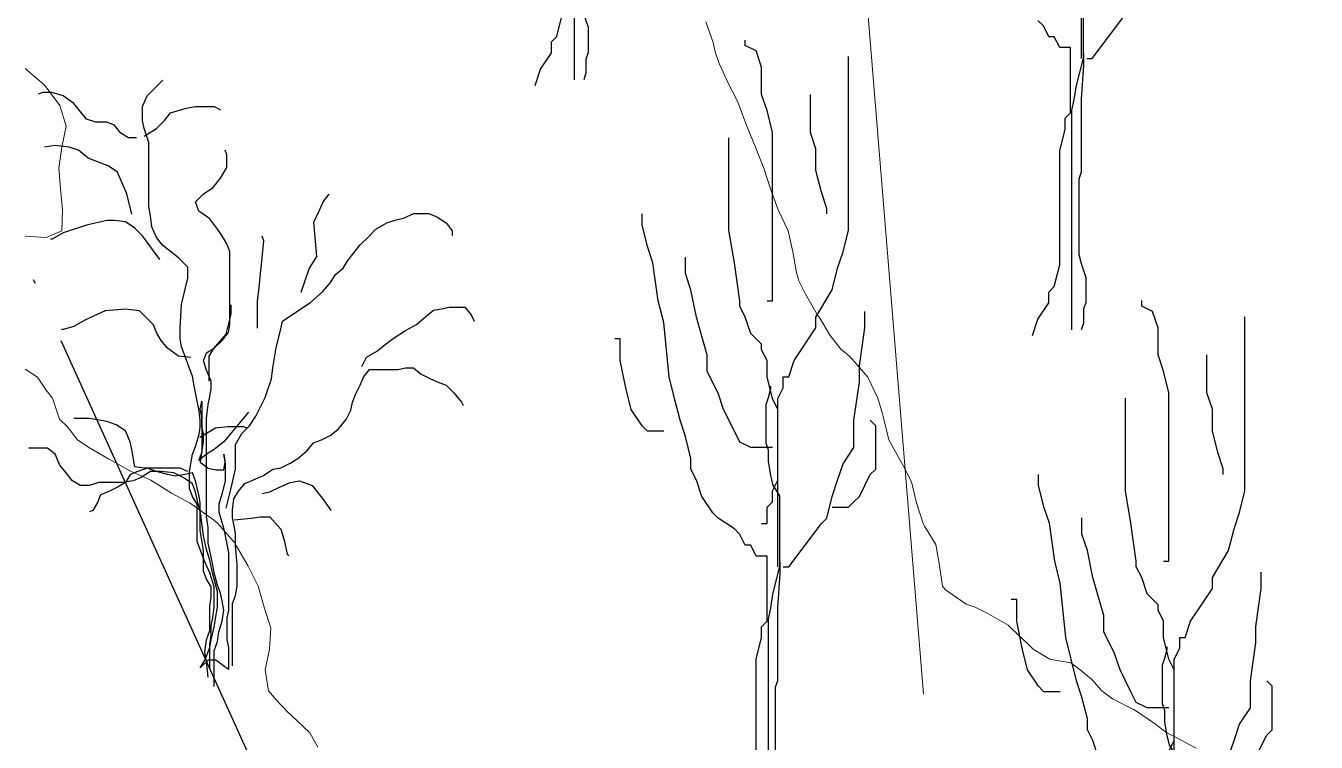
# Model space of a CAD drawing. Header units: centimetres. Extents: x 0 to 642158, y -847 to 649707.
# Drawn here: x 617069.76 to 617100.62, y 620941.52 to 620958.65 of the extents above; entities that cross this region are included whole.
import ezdxf

# ---------------------------------------------------------------- set-up
doc = ezdxf.new("R2010")
doc.units = ezdxf.units.CM
doc.header["$MEASUREMENT"] = 0
doc.linetypes.add('ACAD_ISO04W100', pattern=[30, 24, -3, 0, -3])
doc.layers.add('MEV_construction', color=30, linetype='Continuous', lineweight=15, plot=False)
doc.layers.add('MEV_schema paysager_Ha', color=7, linetype='Continuous', lineweight=25, transparency=0.13)
doc.layers.add('MEV_vegetal_V', color=7, linetype='Continuous', lineweight=25)
doc.layers.add('WAL_topographie 0.5', color=253, linetype='Continuous', lineweight=20)
picture_1 = doc.add_image_def('image2.png', size_in_pixel=(6614, 11023))

# ---------------------------------------------------------------- blocks, each defined once
blk = doc.blocks.new('legende vegetal')
at = {"linetype": 'ACAD_ISO04W100', "ltscale": 0.5}
blk.add_lwpolyline([(617100.411, 620884.99), (617067.216, 620958.2)], dxfattribs=at)
at = {"layer": 'MEV_vegetal_V'}
for points in [[(617081.843, 620957.033), (617081.973, 620957.423), (617082.233, 620957.813), (617082.233, 620958.072), (617082.362, 620958.202), (617082.492, 620958.722)], [(617082.786, 620957.168), (617082.786, 620962.41), (617082.841, 620962.683), (617082.895, 620963.01), (617083.06, 620963.666), (617083.06, 620965.358), (617082.895, 620965.631), (617082.841, 620965.849), (617082.786, 620966.177), (617082.786, 620966.45), (617082.731, 620966.614), (617082.731, 620967.542), (617082.786, 620967.706), (617082.841, 620967.924), (617082.841, 620967.979)], [(617094.906, 620957.677), (617094.906, 620961.444), (617094.776, 620961.703), (617094.646, 620962.223), (617094.646, 620962.613), (617094.516, 620962.872), (617094.516, 620963.002), (617094.256, 620963.262), (617094.127, 620963.652), (617093.996, 620963.911), (617093.996, 620964.041), (617093.867, 620964.95), (617093.737, 620965.73), (617093.737, 620967.938)], [(617093.737, 620951.053), (617093.867, 620951.443), (617094.127, 620951.832), (617094.127, 620952.092), (617094.256, 620952.222), (617094.386, 620952.741), (617094.386, 620955.469), (617094.516, 620955.989), (617094.516, 620956.248), (617094.646, 620956.378), (617094.646, 620957.937), (617094.386, 620957.937), (617094.256, 620958.196), (617094.127, 620958.196), (617093.996, 620958.456), (617093.867, 620958.586)], [(617083.06, 620963.775), (617083.06, 620963.502), (617083.005, 620962.683), (617083.005, 620960.936), (617082.95, 620960.772), (617082.95, 620958.97), (617083.005, 620958.752), (617083.06, 620958.588), (617083.114, 620958.424), (617083.114, 620957.824), (617083.06, 620957.66), (617083.06, 620957.332), (617083.005, 620957.168)], [(617095.036, 620957.677), (617095.166, 620957.677), (617095.946, 620958.716), (617096.075, 620958.846), (617096.205, 620959.365), (617096.335, 620959.755), (617096.465, 620960.145), (617096.725, 620960.534), (617096.725, 620961.184), (617096.855, 620962.093), (617096.855, 620962.483), (617096.985, 620963.392), (617096.985, 620963.782)], [(617094.68, 620951.188), (617094.68, 620956.43), (617094.735, 620956.703), (617094.789, 620957.03), (617094.953, 620957.686), (617094.953, 620959.378), (617094.789, 620959.651), (617094.735, 620959.869), (617094.68, 620960.197), (617094.68, 620960.47), (617094.625, 620960.634), (617094.625, 620961.562), (617094.68, 620961.726), (617094.735, 620961.944), (617094.735, 620961.999)], [(617087.388, 620951.884), (617087.518, 620951.884), (617087.518, 620955.91), (617087.388, 620956.43), (617087.258, 620956.82), (617087.258, 620957.469), (617087.128, 620957.858), (617086.868, 620957.988), (617086.868, 620958.118)], [(617087.258, 620946.559), (617087.388, 620946.559), (617087.388, 620946.948), (617087.518, 620947.078), (617087.518, 620947.338), (617087.648, 620947.598), (617087.648, 620949.546), (617087.777, 620949.806), (617087.777, 620950.065), (617087.908, 620950.065), (617088.038, 620950.455), (617088.557, 620951.234), (617088.557, 620951.494), (617088.947, 620952.144), (617089.077, 620952.663), (617089.207, 620953.053), (617089.337, 620953.572), (617089.337, 620957.728)], [(617094.953, 620957.795), (617094.953, 620957.521), (617094.899, 620956.703), (617094.899, 620954.956), (617094.844, 620954.792), (617094.844, 620952.99), (617094.899, 620952.772), (617094.953, 620952.608), (617095.008, 620952.444), (617095.008, 620951.843), (617094.953, 620951.68), (617094.953, 620951.352), (617094.899, 620951.188)], [(617074.062, 620943.108), (617074.062, 620943.667), (617074.099, 620943.89), (617074.099, 620944.114), (617074.136, 620944.3), (617074.173, 620944.561), (617074.173, 620945.046), (617074.062, 620945.381), (617073.949, 620945.642), (617073.838, 620945.94), (617073.763, 620946.127), (617073.763, 620947.021), (617073.651, 620947.208), (617073.577, 620947.394), (617073.577, 620947.804), (617073.651, 620948.214), (617073.726, 620948.401), (617073.801, 620948.661), (617073.838, 620948.848), (617073.838, 620949.034), (617073.801, 620949.295), (617073.763, 620949.482), (617073.688, 620949.854), (617073.651, 620950.078), (617073.577, 620950.264), (617073.502, 620950.488), (617073.39, 620950.786), (617073.353, 620950.973), (617073.353, 620951.234), (617073.39, 620951.793), (617073.465, 620952.128), (617073.539, 620952.426), (617073.539, 620952.687), (617073.316, 620952.911), (617073.129, 620953.06), (617072.943, 620953.209), (617072.794, 620953.396), (617072.682, 620953.656), (617072.644, 620953.917), (617072.607, 620954.141), (617072.607, 620955.669), (617072.495, 620956.005), (617072.458, 620956.191), (617072.458, 620956.526), (617072.57, 620956.787), (617072.794, 620957.011), (617072.943, 620957.16)], [(617072.309, 620955.781), (617072.122, 620955.781), (617071.936, 620955.893), (617071.787, 620956.079), (617071.601, 620956.154), (617071.339, 620956.154), (617071.116, 620956.228), (617070.817, 620956.601), (617070.556, 620956.787), (617070.295, 620956.862), (617070.072, 620956.862), (617069.959, 620956.825)], [(617088.817, 620953.962), (617088.817, 620954.092), (617088.687, 620954.482), (617088.557, 620955.001), (617088.557, 620955.521), (617088.427, 620955.91), (617088.427, 620956.82)], [(617072.495, 620955.818), (617072.794, 620956.005), (617072.98, 620956.191), (617073.129, 620956.377), (617073.502, 620956.489), (617073.726, 620956.526), (617074.173, 620956.526), (617074.322, 620956.452)], [(617072.197, 620953.955), (617072.085, 620954.439), (617071.862, 620954.961), (617071.638, 620955.11), (617071.339, 620955.222), (617071.153, 620955.296), (617070.929, 620955.483), (617070.706, 620955.557), (617070.37, 620955.595), (617070.109, 620955.557)], [(617087.648, 620945.52), (617087.648, 620949.286), (617087.518, 620949.546), (617087.388, 620950.065), (617087.388, 620950.455), (617087.258, 620950.715), (617087.258, 620950.845), (617086.998, 620951.104), (617086.868, 620951.494), (617086.738, 620951.754), (617086.738, 620951.884), (617086.608, 620952.793), (617086.478, 620953.572), (617086.478, 620955.78)], [(617074.173, 620942.66), (617074.173, 620943.518), (617074.248, 620943.741), (617074.285, 620943.965), (617074.36, 620944.226), (617074.397, 620944.487), (617074.36, 620944.711), (617074.322, 620944.897), (617074.248, 620945.083), (617074.173, 620945.381), (617074.136, 620945.568), (617074.062, 620945.903), (617074.024, 620946.089), (617074.024, 620946.462), (617073.987, 620946.723), (617073.987, 620949.072), (617074.024, 620949.407), (617074.062, 620949.593), (617074.099, 620949.78), (617074.099, 620949.966), (617073.987, 620950.227), (617073.912, 620950.451), (617073.987, 620950.637), (617074.173, 620950.749), (617074.36, 620950.935), (617074.509, 620951.122), (617074.546, 620951.308), (617074.546, 620953.06), (617074.472, 620953.246), (617074.36, 620953.433), (617074.211, 620953.656), (617074.062, 620953.843), (617073.801, 620954.029), (617073.726, 620954.253), (617073.912, 620954.439), (617074.136, 620954.588), (617074.322, 620954.812), (617074.472, 620955.073), (617074.472, 620955.371), (617074.434, 620955.483)], [(617076.25, 620952.088), (617076.437, 620952.647), (617076.623, 620952.945), (617076.549, 620953.765), (617076.698, 620954.063), (617076.773, 620954.25), (617076.922, 620954.436)], [(617074.457, 620946.923), (617074.569, 620947.37), (617074.681, 620947.855), (617074.681, 620948.451), (617074.83, 620948.712), (617075.016, 620948.898), (617075.166, 620949.122), (617075.389, 620949.569), (617075.538, 620950.017), (617075.576, 620950.278), (617075.65, 620950.762), (617075.762, 620951.21), (617075.8, 620951.396), (617076.023, 620951.545), (617076.471, 620951.843), (617076.769, 620952.104), (617076.955, 620952.328), (617077.067, 620952.514), (617077.253, 620952.663), (617077.366, 620952.85), (617077.515, 620953.036), (617077.664, 620953.222), (617077.85, 620953.409), (617078.037, 620953.595), (617078.298, 620953.744), (617078.521, 620953.819), (617078.708, 620953.856), (617078.932, 620953.968), (617079.305, 620953.968), (617079.491, 620953.893), (617079.715, 620953.744), (617079.864, 620953.558), (617079.864, 620953.446)], [(617087.128, 620940.584), (617087.128, 620943.312), (617087.258, 620943.831), (617087.258, 620944.091), (617087.388, 620944.221), (617087.388, 620945.779), (617087.128, 620945.779), (617086.998, 620946.039), (617086.868, 620946.039), (617086.738, 620946.299), (617086.608, 620946.429), (617086.219, 620946.689), (617086.089, 620946.818), (617085.829, 620947.208), (617085.699, 620947.598), (617085.569, 620947.858), (617085.569, 620948.117), (617085.439, 620948.637), (617085.309, 620949.027), (617085.179, 620949.546), (617085.049, 620950.065), (617084.919, 620951.364), (617084.789, 620951.884), (617084.659, 620952.793), (617084.529, 620953.183), (617084.4, 620953.702), (617084.4, 620953.962)], [(617072.868, 620952.874), (617072.458, 620953.433), (617072.272, 620953.619), (617072.048, 620953.768), (617071.787, 620953.806), (617071.601, 620953.806), (617071.116, 620953.694), (617070.556, 620953.507), (617070.295, 620953.358), (617070.258, 620953.358)], [(617075.206, 620951.231), (617075.206, 620951.864), (617075.244, 620952.2), (617075.281, 620952.535), (617075.318, 620952.908), (617075.355, 620953.318), (617075.318, 620953.43)], [(617087.518, 620948.377), (617086.998, 620948.377), (617086.738, 620948.507), (617086.608, 620948.766), (617086.348, 620949.286), (617086.219, 620949.676), (617085.958, 620950.196), (617085.958, 620950.585), (617085.699, 620951.494), (617085.569, 620952.144), (617085.439, 620952.533), (617085.439, 620952.923)], [(617074.05, 620949.963), (617074.05, 620950.56), (617074.162, 620950.746), (617074.46, 620951.082), (617074.572, 620951.566), (617074.572, 620951.79)], [(617096.867, 620945.655), (617096.997, 620945.655), (617096.997, 620949.682), (617096.867, 620950.201), (617096.738, 620950.591), (617096.738, 620951.24), (617096.607, 620951.63), (617096.348, 620951.759), (617096.348, 620951.89)], [(617073.614, 620950.525), (617073.316, 620950.563), (617073.054, 620950.749), (617072.906, 620950.935), (617072.794, 620951.122), (617072.719, 620951.308), (617072.383, 620951.644), (617072.048, 620951.681), (617071.563, 620951.644), (617071.078, 620951.42), (617070.817, 620951.271), (617070.556, 620951.196), (617070.519, 620951.196)], [(617077.701, 620950.315), (617077.813, 620950.539), (617078.074, 620950.688), (617078.261, 620950.837), (617078.447, 620950.986), (617078.745, 620951.172), (617079.006, 620951.321), (617079.23, 620951.508), (617079.416, 620951.657), (617079.603, 620951.694), (617079.789, 620951.731), (617080.162, 620951.731), (617080.311, 620951.545), (617080.386, 620951.396)], [(617087.777, 620945.52), (617087.908, 620945.52), (617088.687, 620946.559), (617088.817, 620946.689), (617088.947, 620947.208), (617089.077, 620947.598), (617089.207, 620947.987), (617089.467, 620948.377), (617089.467, 620949.027), (617089.596, 620949.935), (617089.596, 620950.325), (617089.727, 620951.234), (617089.727, 620951.624)], [(617096.738, 620940.33), (617096.867, 620940.33), (617096.867, 620940.72), (617096.997, 620940.849), (617096.997, 620941.109), (617097.127, 620941.369), (617097.127, 620943.317), (617097.257, 620943.577), (617097.257, 620943.837), (617097.387, 620943.837), (617097.517, 620944.227), (617098.037, 620945.006), (617098.037, 620945.266), (617098.426, 620945.915), (617098.557, 620946.434), (617098.686, 620946.824), (617098.816, 620947.344), (617098.816, 620951.5)], [(617084.919, 620948.766), (617084.529, 620948.766), (617084.4, 620948.897), (617084.139, 620949.286), (617084.01, 620949.806), (617083.88, 620950.455), (617083.88, 620950.975), (617083.75, 620950.975)], [(617098.296, 620947.733), (617098.296, 620947.863), (617098.167, 620948.253), (617098.037, 620948.772), (617098.037, 620949.292), (617097.907, 620949.682), (617097.907, 620950.591)], [(617074.606, 620943.158), (617074.606, 620944.649), (617074.681, 620944.836), (617074.718, 620945.059), (617074.718, 620945.581), (617074.681, 620946.028), (617074.681, 620946.326), (617074.606, 620946.699), (617074.606, 620946.886), (617074.643, 620947.146), (617074.755, 620947.333), (617074.905, 620947.519), (617075.166, 620947.631), (617075.352, 620947.706), (617075.576, 620947.855), (617075.762, 620947.892), (617075.986, 620948.004), (617076.172, 620948.116), (617076.396, 620948.302), (617076.545, 620948.488), (617076.732, 620948.563), (617076.955, 620948.675), (617077.142, 620948.824), (617077.328, 620949.048), (617077.44, 620949.271), (617077.477, 620949.458), (617077.552, 620949.644), (617077.664, 620949.868), (617077.738, 620950.054), (617077.887, 620950.24), (617078.559, 620950.24), (617078.745, 620950.278), (617078.932, 620950.278), (617079.118, 620950.129), (617079.342, 620950.017), (617079.528, 620949.942), (617079.715, 620949.868), (617079.901, 620949.681), (617080.087, 620949.458), (617080.125, 620949.383)], [(617087.422, 620939.031), (617087.422, 620944.272), (617087.476, 620944.545), (617087.531, 620944.873), (617087.695, 620945.528), (617087.695, 620947.221), (617087.531, 620947.493), (617087.476, 620947.712), (617087.422, 620948.04), (617087.422, 620948.312), (617087.367, 620948.476), (617087.367, 620949.404), (617087.422, 620949.568), (617087.476, 620949.786), (617087.476, 620949.841)], [(617074.994, 620949.221), (617074.583, 620948.736), (617074.397, 620948.512), (617074.173, 620948.326), (617073.987, 620948.214), (617073.801, 620948.065), (617073.875, 620948.251), (617073.912, 620948.512), (617073.912, 620948.699), (617073.875, 620948.885), (617073.875, 620949.109), (617073.838, 620949.295), (617073.875, 620949.482), (617073.875, 620948.289), (617073.838, 620948.028), (617074.024, 620947.879), (617074.211, 620947.841), (617074.397, 620947.841), (617074.434, 620948.028), (617074.397, 620948.214), (617074.434, 620947.99), (617074.434, 620947.58), (617074.36, 620947.282), (617074.285, 620947.021), (617074.285, 620946.835), (617074.397, 620946.425), (617074.509, 620945.866), (617074.509, 620944.487), (617074.472, 620944.3), (617074.472, 620943.779), (617074.509, 620943.592), (617074.509, 620943.07), (617074.211, 620943.294), (617074.024, 620943.294), (617073.838, 620943.108), (617073.949, 620943.294), (617074.062, 620943.592), (617074.099, 620943.779), (617074.173, 620944.077), (617074.211, 620944.338), (617074.248, 620944.561), (617074.248, 620944.934), (617074.136, 620945.344), (617074.062, 620945.679), (617073.987, 620945.94), (617073.912, 620946.276), (617073.838, 620946.872), (617073.838, 620947.059), (617073.801, 620947.245), (617073.726, 620947.58), (617073.651, 620947.767), (617073.465, 620947.73), (617073.241, 620947.692), (617073.054, 620947.73), (617072.794, 620947.804), (617072.57, 620947.879), (617072.346, 620947.804), (617072.159, 620947.73), (617072.048, 620947.543), (617071.862, 620947.431), (617071.638, 620947.32), (617071.451, 620947.245), (617071.377, 620947.059), (617071.265, 620946.872), (617071.19, 620946.835)], [(617097.127, 620939.291), (617097.127, 620943.058), (617096.997, 620943.317), (617096.867, 620943.837), (617096.867, 620944.227), (617096.738, 620944.486), (617096.738, 620944.616), (617096.477, 620944.876), (617096.348, 620945.266), (617096.218, 620945.525), (617096.218, 620945.655), (617096.088, 620946.564), (617095.958, 620947.344), (617095.958, 620949.552)], [(617073.539, 620947.804), (617073.353, 620947.879), (617072.495, 620947.879), (617072.272, 620947.916), (617072.197, 620948.326), (617072.159, 620948.512), (617072.048, 620948.773), (617071.824, 620948.922), (617071.601, 620948.997), (617071.377, 620949.034), (617071.19, 620949.072), (617070.817, 620949.072)], [(617088.947, 620946.948), (617089.337, 620946.948), (617089.467, 620947.078), (617089.596, 620947.208), (617089.857, 620947.728), (617089.986, 620947.858), (617089.986, 620948.897), (617089.857, 620949.027)], [(617073.827, 620948.621), (617074.199, 620948.845), (617074.498, 620948.882), (617074.87, 620948.882), (617074.945, 620948.845)], [(617074.024, 620942.884), (617073.987, 620943.257), (617073.949, 620943.48), (617073.987, 620943.779), (617074.062, 620944.002), (617074.062, 620944.599), (617074.099, 620944.785), (617074.099, 620945.046), (617073.987, 620945.232), (617073.912, 620945.418), (617073.912, 620945.903), (617073.875, 620946.164), (617073.838, 620946.388), (617073.838, 620946.835), (617073.763, 620947.133), (617073.726, 620947.32), (617073.651, 620947.506), (617073.428, 620947.655), (617073.204, 620947.767), (617072.906, 620947.804), (617072.644, 620947.804), (617072.421, 620947.655), (617072.234, 620947.58), (617071.973, 620947.543), (617071.414, 620947.543), (617071.19, 620947.469), (617070.967, 620947.469), (617070.78, 620947.58), (617070.631, 620947.767), (617070.482, 620947.953), (617070.37, 620948.214), (617070.183, 620948.363), (617069.736, 620948.363)], [(617075.318, 620947.279), (617075.504, 620947.317), (617075.728, 620947.429), (617075.989, 620947.54), (617076.213, 620947.578), (617076.512, 620947.466), (617076.81, 620947.093), (617076.959, 620946.869)], [(617095.308, 620940.979), (617095.178, 620941.369), (617095.048, 620941.629), (617095.048, 620941.889), (617094.919, 620942.408), (617094.788, 620942.798), (617094.658, 620943.317), (617094.529, 620943.837), (617094.399, 620945.135), (617094.269, 620945.655), (617094.139, 620946.564), (617094.009, 620946.954), (617093.879, 620947.473), (617093.879, 620947.733)], [(617074.647, 620946.646), (617075.057, 620946.683), (617075.281, 620946.72), (617075.504, 620946.72), (617075.765, 620946.422), (617075.84, 620946.161), (617075.915, 620945.826), (617075.952, 620945.788)], [(617096.997, 620942.148), (617096.477, 620942.148), (617096.218, 620942.278), (617096.088, 620942.538), (617095.828, 620943.058), (617095.698, 620943.447), (617095.438, 620943.967), (617095.438, 620944.356), (617095.178, 620945.266), (617095.048, 620945.915), (617094.919, 620946.304), (617094.919, 620946.694)], [(617087.695, 620945.637), (617087.695, 620945.364), (617087.64, 620944.545), (617087.64, 620942.798), (617087.586, 620942.635), (617087.586, 620940.833), (617087.64, 620940.614), (617087.695, 620940.45), (617087.749, 620940.287), (617087.749, 620939.686), (617087.695, 620939.522), (617087.695, 620939.195), (617087.64, 620939.031)], [(617097.257, 620939.291), (617097.387, 620939.291), (617098.167, 620940.33), (617098.296, 620940.46), (617098.426, 620940.979), (617098.557, 620941.369), (617098.686, 620941.759), (617098.946, 620942.148), (617098.946, 620942.798), (617099.076, 620943.707), (617099.076, 620944.097), (617099.206, 620945.006), (617099.206, 620945.396)], [(617094.399, 620942.538), (617094.009, 620942.538), (617093.879, 620942.668), (617093.619, 620943.058), (617093.489, 620943.577), (617093.359, 620944.227), (617093.359, 620944.746), (617093.229, 620944.746)], [(617096.901, 620932.802), (617096.901, 620938.044), (617096.956, 620938.317), (617097.011, 620938.644), (617097.175, 620939.3), (617097.175, 620940.992), (617097.011, 620941.265), (617096.956, 620941.483), (617096.901, 620941.811), (617096.901, 620942.084), (617096.846, 620942.248), (617096.846, 620943.176), (617096.901, 620943.34), (617096.956, 620943.558), (617096.956, 620943.612)], [(617098.426, 620940.72), (617098.816, 620940.72), (617098.946, 620940.849), (617099.076, 620940.979), (617099.336, 620941.499), (617099.466, 620941.629), (617099.466, 620942.668), (617099.336, 620942.798)]]:
    blk.add_lwpolyline(points, dxfattribs=at)

msp = doc.modelspace()

# ---------------------------------------------------------------- hatches: boundary and pattern name
at = {"layer": 'MEV_schema paysager_Ha', "transparency": 33554687}
h = msp.add_hatch(dxfattribs=at)
h.set_pattern_fill('AR-CONC', color=256, angle=180)
h.set_pattern_definition([(230, (-1675.227, 123.2765), (-7.172601826, 0.62752135), [0.75, -8.25]), (175, (-1675.227, 123.2765), (1.387513336, -7.52192134), [0.6, -6.6]), (280.4514445, (-1675.8244, 123.329), (-5.78508847, -6.89439991), [0.63740192, -7.01142112]), (226.1842, (-1675.227, 121.2765), (-10.67241331, 1.65519281), [1.125, -12.375]), (276.6356355, (-1676.116, 121.414), (-9.34661946, -9.74118601), [0.95610342, -10.5171376]), (171.184164, (-1675.227, 121.277), (-9.34661945, -9.741186), [0.9, -9.90000001]), (201, (-1676.227, 121.7765), (-5.96907052, 4.026188907), [0.75, -8.25]), (146, (-1676.227, 121.7765), (-2.43315332, -7.25150045), [0.6, -6.6]), (251.4514447, (-1676.724, 122.112), (-8.40222377, -3.22531153), [0.6374019, -7.01142112]), (217.5, (-1675.2267, 123.2765), (-0.121598553, -3.328938538), [0, -6.52, 0, -6.7, 0, -6.625]), (187.5, (-1675.2267, 123.2765), (-2.630695374, -3.944117119), [0, -3.82, 0, -6.37, 0, -2.525]), (147.5, (-1672.9967, 123.2765), (-5.338224362, 0.225548717), [0, -2.5, 0, -7.8, 0, -10.35]), (137.5, (-1671.9967, 123.2765), (-5.831861693, -1.001049823), [0, -3.25, 0, -5.18, 0, -7.35])])
edge = h.paths.add_edge_path()
edge.add_line((617121.976, 620796.785), (617116.058, 620796.437))
edge.add_line((617116.058, 620796.437), (617105.963, 620797.481))
edge.add_line((617105.963, 620797.481), (617097.26, 620799.569))
edge.add_line((617097.26, 620799.569), (617084.032, 620804.675))
edge.add_line((617084.032, 620804.675), (617074.517, 620808.156))
edge.add_line((617074.517, 620808.156), (617071.268, 620810.361))
edge.add_line((617071.268, 620810.361), (617068.035, 620815.249))
edge.add_line((617068.035, 620815.249), (617064.74, 620822.031))
edge.add_line((617064.74, 620822.031), (617058.58, 620835.061))
edge.add_line((617058.58, 620835.061), (617054.406, 620845.682))
edge.add_line((617054.406, 620845.682), (617050.113, 620855.788))
edge.add_line((617050.113, 620855.788), (617045.999, 620866.351))
edge.add_line((617045.999, 620866.351), (617039.9, 620880.234))
edge.add_line((617039.9, 620880.234), (617033.652, 620896.308))
edge.add_line((617033.652, 620896.308), (617025.229, 620915.529))
edge.add_line((617025.229, 620915.529), (617016.633, 620934.812))
edge.add_line((617016.633, 620934.812), (617010.519, 620947.98))
edge.add_line((617010.519, 620947.98), (617007.218, 620955.828))
edge.add_line((617007.218, 620955.828), (617006.52, 620959.235))
edge.add_line((617006.52, 620959.235), (617008.724, 620965.501))
edge.add_line((617008.724, 620965.501), (617011.045, 620971.651))
edge.add_line((617011.045, 620971.651), (617007.564, 620972.231))
edge.add_line((617007.564, 620972.231), (617005.823, 620968.054))
edge.add_line((617005.823, 620968.054), (617003.516, 620963.511))
edge.add_arc((617021.194, 620957.62), 18.633, 161.5689, 193.1272)
edge.add_line((617003.047, 620953.388), (617005.585, 620947.723))
edge.add_line((617005.585, 620947.723), (617013.167, 620930.996))
edge.add_line((617013.167, 620930.996), (617022.942, 620907.238))
edge.add_line((617022.942, 620907.238), (617027.498, 620897.228))
edge.add_line((617027.498, 620897.228), (617030.865, 620889.78))
edge.add_line((617030.865, 620889.78), (617036.107, 620876.701))
edge.add_line((617036.107, 620876.701), (617043.655, 620861.585))
edge.add_line((617043.655, 620861.585), (617046.557, 620854.81))
edge.add_line((617046.557, 620854.81), (617048.998, 620848.669))
edge.add_line((617048.998, 620848.669), (617052.461, 620839.281))
edge.add_line((617052.461, 620839.281), (617057.299, 620827.332))
edge.add_line((617057.299, 620827.332), (617062.853, 620815.779))
edge.add_line((617062.853, 620815.779), (617071.7, 620800.2))
edge.add_line((617071.7, 620800.2), (617077.519, 620790.622))
edge.add_line((617077.519, 620790.622), (617081.641, 620781.651))
edge.add_line((617081.641, 620781.651), (617084.066, 620779.105))
edge.add_line((617084.066, 620779.105), (617105.15, 620789.126))
edge.add_line((617105.15, 620789.126), (617121.976, 620796.785))

# ---------------------------------------------------------------- linework, layer by layer
at = {"layer": 'MEV_construction'}
msp.add_lwpolyline([(617091.23, 620942.673), (617081.945, 621056.445)], dxfattribs=at)
at = {"layer": 'WAL_topographie 0.5'}
for points in [[(617086.025, 620958.75), (617086.202, 620958.25), (617086.25, 620958.028), (617086.343, 620957.75), (617086.576, 620957.25), (617086.75, 620956.917), (617086.819, 620956.75), (617087.007, 620956.25), (617087.207, 620955.75), (617087.25, 620955.65), (617087.408, 620955.25), (617087.571, 620954.75), (617087.75, 620954.25), (617087.75, 620954.25), (617087.994, 620953.75), (617088.107, 620953.25), (617088.19, 620952.75), (617088.25, 620952.558), (617088.398, 620952.25), (617088.687, 620951.75), (617088.75, 620951.663), (617089, 620951.25), (617089.25, 620950.922), (617089.458, 620950.75), (617089.75, 620950.417), (617089.896, 620950.25), (617090.135, 620949.75), (617090.25, 620949.375), (617090.282, 620949.25), (617090.4, 620948.75), (617090.679, 620948.25), (617090.75, 620948.125), (617090.938, 620947.75), (617091.064, 620947.25), (617091.217, 620946.75), (617091.25, 620946.687), (617091.519, 620946.25), (617091.607, 620945.75), (617091.681, 620945.25), (617091.75, 620945.163), (617092.25, 620944.825), (617092.464, 620944.75), (617092.75, 620944.607), (617093.25, 620944.321), (617093.321, 620944.25), (617093.75, 620943.85), (617093.85, 620943.75), (617094.25, 620943.51), (617094.75, 620943.417), (617094.972, 620943.25), (617095.25, 620943.023), (617095.49, 620942.75), (617095.75, 620942.564), (617096.25, 620942.303), (617096.345, 620942.25), (617096.75, 620941.967), (617097.046, 620941.75), (617097.25, 620941.645), (617097.75, 620941.382)], [(617069.75, 620957.632), (617070.198, 620957.25), (617070.25, 620957.182), (617070.578, 620956.75), (617070.732, 620956.25), (617070.625, 620955.75), (617070.554, 620955.25), (617070.594, 620954.75), (617070.643, 620954.25), (617070.625, 620953.75), (617070.25, 620953.592), (617069.75, 620953.619)], [(617069.75, 620950.444), (617070.041, 620950.25), (617070.25, 620949.938), (617070.4, 620949.75), (617070.568, 620949.25), (617070.75, 620949.068), (617071, 620948.75), (617071.25, 620948.583), (617071.75, 620948.294), (617071.827, 620948.25), (617072.25, 620948.011), (617072.75, 620947.792), (617072.813, 620947.75), (617073.25, 620947.481), (617073.679, 620947.25), (617073.75, 620947.202), (617074.25, 620946.843), (617074.354, 620946.75), (617074.75, 620946.298), (617074.781, 620946.25), (617075.074, 620945.75), (617075.25, 620945.397), (617075.316, 620945.25), (617075.464, 620944.75), (617075.62, 620944.25), (617075.588, 620943.75), (617075.485, 620943.25), (617075.567, 620942.75), (617075.75, 620942.538), (617076.018, 620942.25), (617076.25, 620942.033), (617076.554, 620941.75), (617076.75, 620941.406)]]:
    msp.add_lwpolyline(points, dxfattribs=at)

# ---------------------------------------------------------------- block references
at = {"layer": 'MEV_vegetal_V'}
msp.add_blockref('legende vegetal', (0.098, 0.193), dxfattribs=at)

# ---------------------------------------------------------------- pictures from other files: only their frames are drawn
image = msp.add_image(picture_1, insert=(616830.845, 620745.783), size_in_units=(429.466, 715.756), dxfattribs=dict(brightness=75))
image.dxf.flags = 7

doc.saveas('drawing.dxf')
